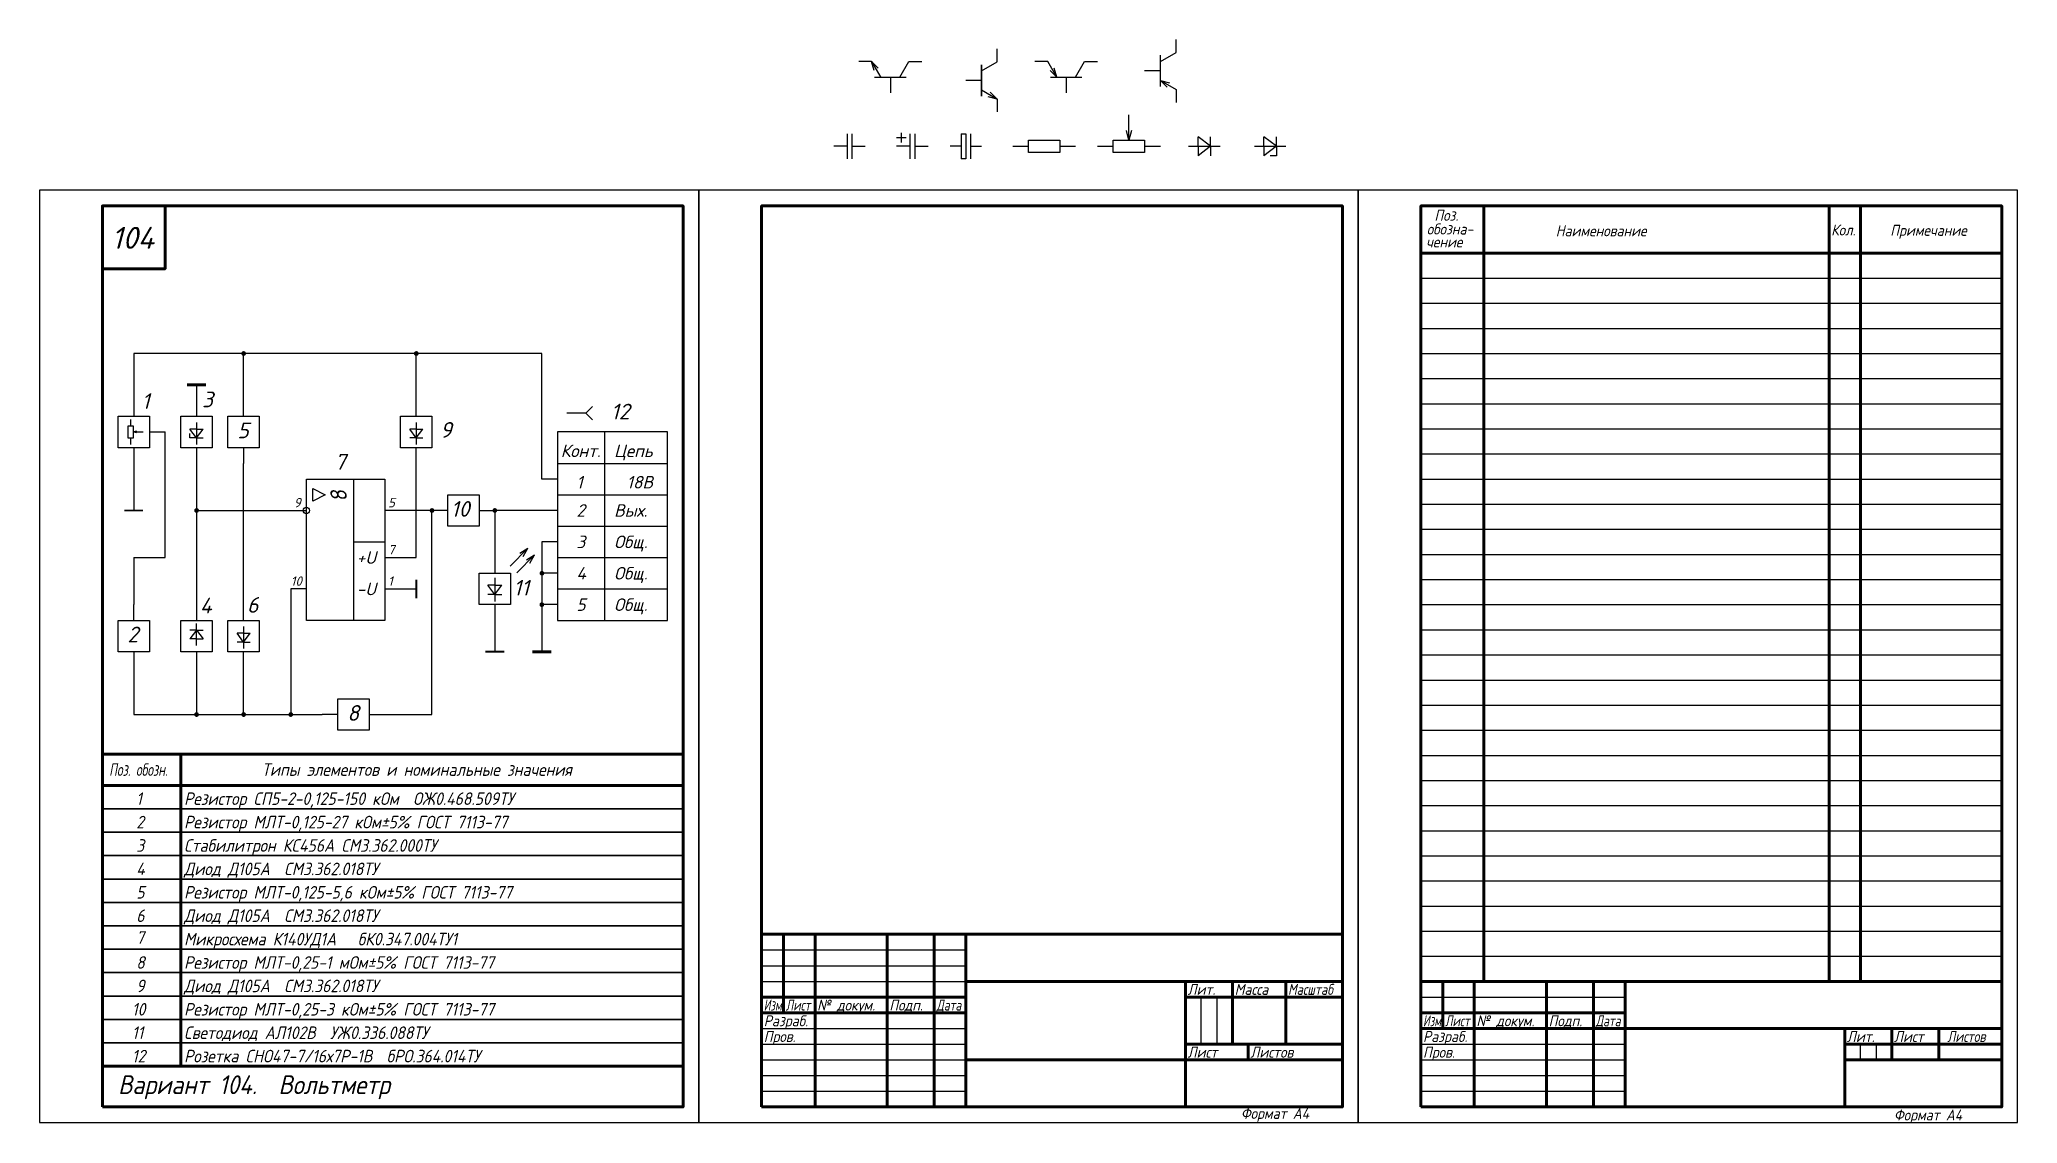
# Model space of a CAD drawing. Header units: millimetres. Extents: x -210 to 420, y 0 to 345.
import ezdxf

# ---------------------------------------------------------------- set-up
doc = ezdxf.new("R2010")
doc.units = ezdxf.units.MM
doc.header["$LTSCALE"] = 0.5
doc.layers.get('Defpoints').update_dxf_attribs({"color": 5})
doc.styles.get("Standard").update_dxf_attribs({"font": 'isocpeui.ttf', "width": 0.9})

# ---------------------------------------------------------------- blocks, each defined once
blk = doc.blocks.new('XS')
for p, q in [((-6, 0), (-8.12, 2.12)), ((-8.12, -2.12), (-6, 0)), ((-6, 0), (0, 0))]:
    blk.add_line(p, q)
blk = doc.blocks.new('P2')
for p, q in [((-5, 0), (-10, 0)), ((-5, 5), (5, 5)), ((-5, -5), (-5, 5)), ((5, 5), (5, -5)), ((5, 0), (10, 0)), ((5, -5), (-5, -5))]:
    blk.add_line(p, q)
blk = doc.blocks.new('P3')
for p, q in [((0, 5), (0, 10)), ((-10, 0), (-5, 0)), ((-5, -5), (-5, 5)), ((-5, 5), (5, 5)), ((5, 5), (5, -5)), ((5, 0), (10, 0)), ((5, -5), (-5, -5))]:
    blk.add_line(p, q)
blk = doc.blocks.new('P1')
for p, q in [((-5, -5), (-5, 5)), ((-5, 5), (5, 5)), ((5, 5), (5, -5)), ((5, -5), (-5, -5))]:
    blk.add_line(p, q)
blk = doc.blocks.new('*U17')
at = {"color": 7, "linetype": 'Continuous', "lineweight": 25}
for p, q in [((0, -7.5), (0, 0)), ((0, -2.25), (-2.25, -2.25)), ((0, -2.25), (-2.25, -5.25)), ((0, -5.25), (-2.25, -5.25)), ((0, -2.25), (2.25, -2.25)), ((0, -2.25), (2.25, -5.25)), ((0, -5.25), (2.25, -5.25))]:
    blk.add_line(p, q, dxfattribs=at)
blk = doc.blocks.new('r1')
at = {"color": 7, "linetype": 'Continuous', "lineweight": -3}
for p, q in [((10, 2), (10, 10)), ((0, 0), (5, 0)), ((5, 0), (5, 2)), ((5, 2), (15, 2)), ((5, -2), (5, 0)), ((10, 2), (9.2, 5)), ((10.8, 5), (10, 2)), ((15, 2), (15, 0)), ((15, 0), (15, -2)), ((15, 0), (20, 0)), ((15, -2), (5, -2))]:
    blk.add_line(p, q, dxfattribs=at)
blk = doc.blocks.new('vd1_1')
at = {"lineweight": -3}
for p, q in [((0, 0), (7, 0)), ((2.1, 0), (2.1, 2.1)), ((4.9, 0), (2.1, 2.1)), ((2.1, 0), (2.1, -2.1)), ((4.9, 0), (2.1, -2.1)), ((4.9, 0), (4.9, 2.1)), ((4.9, 0), (4.9, -2.1)), ((4.9, -2.1), (3.5, -2.1))]:
    blk.add_line(p, q, dxfattribs=at)
blk = doc.blocks.new('vd_1')
at = {"lineweight": -3}
for p, q in [((0, 0), (7, 0)), ((2.1, 0), (2.1, 2.1)), ((4.9, 0), (2.1, 2.1)), ((2.1, 0), (2.1, -2.1)), ((4.9, 0), (2.1, -2.1)), ((4.9, 0), (4.9, 2.1)), ((4.9, 0), (4.9, -2.1))]:
    blk.add_line(p, q, dxfattribs=at)
blk = doc.blocks.new('c')
at = {"lineweight": -3}
for p, q in [((4.25, 0), (0, 0)), ((4.25, 4), (4.25, -4)), ((5.75, 4), (5.75, -4)), ((5.75, 0), (10, 0))]:
    blk.add_line(p, q, dxfattribs=at)
blk = doc.blocks.new('c1')
at = {"lineweight": -3}
for p, q in [((0, 2.75), (3, 2.75)), ((4.25, 0), (0, 0)), ((1.5, 1.25), (1.5, 4.25)), ((4.25, 4), (4.25, -4)), ((5.75, 4), (5.75, -4)), ((5.75, 0), (10, 0))]:
    blk.add_line(p, q, dxfattribs=at)
blk = doc.blocks.new('c2')
at = {"lineweight": -3}
for p, q in [((3.5, 0), (0, 0)), ((3.5, 4), (3.5, -4)), ((3.5, 4), (5, 4)), ((5, 4), (5, -4)), ((6.5, 4), (6.5, -4)), ((6.5, 0), (10, 0)), ((5, -4), (3.5, -4))]:
    blk.add_line(p, q, dxfattribs=at)
blk = doc.blocks.new('r')
at = {"color": 7, "linetype": 'Continuous', "lineweight": 25}
for p, q in [((0, 0), (5, 0)), ((5, 0), (5, 2)), ((5, 2), (15, 2)), ((5, -2), (5, 0)), ((15, 2), (15, 0)), ((15, 0), (15, -2)), ((15, 0), (20, 0)), ((15, -2), (5, -2))]:
    blk.add_line(p, q, dxfattribs=at)
blk = doc.blocks.new('vd')
at = {"lineweight": -3}
for p, q in [((0, 0), (10, 0)), ((3, 0), (3, 3)), ((7, 0), (3, 3)), ((3, 0), (3, -3)), ((7, 0), (3, -3)), ((7, 0), (7, 3)), ((7, 0), (7, -3))]:
    blk.add_line(p, q, dxfattribs=at)
blk = doc.blocks.new('Vd1')
at = {"lineweight": -3}
for p, q in [((0, 0), (10, 0)), ((3, 0), (3, 3)), ((7, 0), (3, 3)), ((3, 0), (3, -3)), ((7, 0), (3, -3)), ((7, 0), (7, 3)), ((7, 0), (7, -3)), ((7, -3), (5, -3))]:
    blk.add_line(p, q, dxfattribs=at)
blk = doc.blocks.new('vt')
at = {"lineweight": -3}
for p, q in [((-6, 10), (-10, 10)), ((-3.85, 7.88), (-5.97, 10.01)), ((-5.2, 7.11), (-5.97, 10.01)), ((-5.97, 10.01), (-3.06, 4.96)), ((3, 5), (5.89, 10)), ((5.89, 10), (10, 10)), ((-5, 5), (5, 5)), ((0, 5), (0, 0))]:
    blk.add_line(p, q, dxfattribs=at)
blk = doc.blocks.new('vt_n')
at = {"lineweight": -3}
for p, q in [((10, 6), (10, 10)), ((10, 5.89), (10, 10)), ((5, 0), (0, 0)), ((5, 3), (10, 5.89)), ((5, 5), (5, -5)), ((5, -5), (5, 5)), ((5, 0), (5, -5)), ((5, 0), (5, -5)), ((5, -3.04), (9.94, -5.9)), ((7.04, -5.12), (9.94, -5.9)), ((7.82, -3.78), (9.94, -5.9)), ((10, -5.92), (10, -10)), ((10, -6), (10, -10))]:
    blk.add_line(p, q, dxfattribs=at)
blk = doc.blocks.new('vt1_p')
at = {"lineweight": -3}
for p, q in [((-5.89, 10), (-10, 10)), ((-3, 5), (-5.89, 10)), ((-3, 5), (-5.12, 7.12)), ((-3, 5), (-3.78, 7.9)), ((3, 5), (5.89, 10)), ((5.89, 10), (10, 10)), ((-5, 5), (5, 5)), ((0, 5), (0, 0))]:
    blk.add_line(p, q, dxfattribs=at)
blk = doc.blocks.new('vt1')
at = {"lineweight": -3}
for p, q in [((10, 5.89), (10, 10)), ((5, 0), (0, 0)), ((5, 3), (10, 5.89)), ((5, -5), (5, 5)), ((5, -3), (10, -5.89)), ((5, -3), (7.9, -3.78)), ((5, -3), (7.12, -5.12)), ((10, -5.89), (10, -10))]:
    blk.add_line(p, q, dxfattribs=at)

msp = doc.modelspace()

# ---------------------------------------------------------------- linework, layer by layer
at = {"color": 7, "linetype": 'Continuous'}
for p, q in [((230, 292), (230, 277)), ((250, 292), (320, 292)), ((383, 292), (393, 292)), ((155, 45), (155, 40)), ((320, 45), (383, 45)), ((230, 35), (295, 35)), ((230, 30), (295, 30)), ((365, 30), (365, 25)), ((370, 20), (370, 25)), ((375, 25), (375, 20)), ((230, 5), (415, 5))]:
    msp.add_line(p, q, dxfattribs=at)
at = {"color": 7, "linetype": 'Continuous', "lineweight": 60}
for p, q in [((250, 292), (250, 45)), ((360, 45), (360, 292)), ((370, 292), (370, 45)), ((230, 277), (415, 277)), ((230, 277), (415, 277)), ((-163, 235), (-157, 235)), ((-53, 150), (-47, 150)), ((-190, 117.42), (-5, 117.42)), ((-165, 117.42), (-165, 17.96)), ((-190, 107.42), (-5, 107.42)), ((205, 60), (20, 60)), ((20, 5), (20, 60)), ((27, 60), (27, 35)), ((37, 5), (37, 60)), ((60, 60), (60, 5)), ((75, 5), (75, 60)), ((85, 60), (85, 5)), ((85, 45), (205, 45)), ((155, 5), (155, 45)), ((170, 45), (170, 25)), ((187, 25), (187, 45)), ((415, 45), (230, 45)), ((237, 45), (237, 30)), ((247, 5), (247, 45)), ((270, 45), (270, 5)), ((285, 5), (285, 45)), ((295, 45), (295, 5)), ((20, 40), (85, 40)), ((155, 40), (205, 40)), ((20, 35), (85, 35)), ((230, 35), (295, 35)), ((230, 30), (295, 30)), ((295, 30), (415, 30)), ((365, 5), (365, 30)), ((380, 30), (380, 20)), ((395, 20), (395, 30)), ((85, 20), (205, 20)), ((155, 25), (205, 25)), ((175, 20), (175, 25)), ((365, 25), (415, 25)), ((365, 20), (415, 20)), ((-190.08, 17.96), (-5.08, 17.96)), ((365, 5), (415, 5))]:
    msp.add_line(p, q, dxfattribs=at)
at = {"color": 7, "linetype": 'Continuous', "lineweight": -3}
for p, q in [((230, 269), (415, 269)), ((230, 261), (415, 261)), ((230, 253), (415, 253)), ((230, 245), (415, 245)), ((230, 237), (415, 237)), ((230, 229), (415, 229)), ((230, 221), (415, 221)), ((230, 213), (415, 213)), ((230, 205), (415, 205)), ((230, 197), (415, 197)), ((230, 189), (415, 189)), ((230, 181), (415, 181)), ((230, 173), (415, 173)), ((230, 165), (415, 165)), ((230, 157), (415, 157)), ((230, 149), (415, 149)), ((230, 141), (415, 141)), ((230, 133), (415, 133)), ((230, 125), (415, 125)), ((230, 117), (415, 117)), ((230, 109), (415, 109)), ((230, 101), (415, 101)), ((230, 93), (415, 93)), ((230, 85), (415, 85)), ((230, 77), (415, 77)), ((230, 69), (415, 69)), ((230, 61), (415, 61)), ((20, 55), (85, 55)), ((230, 53), (415, 53)), ((20, 50), (85, 50)), ((20, 45), (85, 45)), ((160, 25), (160, 40)), ((165, 40), (165, 25)), ((230, 40), (295, 40)), ((20, 30), (85, 30)), ((20, 25), (85, 25)), ((20, 20), (85, 20)), ((230, 25), (295, 25)), ((230, 20), (295, 20)), ((20, 15), (85, 15)), ((230, 15), (295, 15)), ((20, 10), (85, 10)), ((230, 10), (295, 10))]:
    msp.add_line(p, q, dxfattribs=at)
at = {"color": 7, "linetype": 'Continuous', "lineweight": 25}
for p, q in [((-50, 245), (-180, 245)), ((-180, 245), (-180, 230)), ((-145, 230), (-145, 245)), ((-90, 225), (-90, 245)), ((-50, 205), (-50, 245)), ((-160, 235), (-160, 225)), ((-170, 180), (-170, 220)), ((-160, 215), (-160, 160)), ((-90, 180), (-90, 215)), ((-10, 220), (-45, 220)), ((-45, 220), (-45, 160)), ((-30, 160), (-30, 220)), ((-10, 160), (-10, 220)), ((-180, 210), (-180, 195)), ((-145, 160), (-145, 210)), ((-45, 210), (-10, 210)), ((-125, 160), (-125, 205)), ((-125, 205), (-100, 205)), ((-123, 198), (-123, 202)), ((-123, 202), (-119, 200)), ((-110, 205), (-110, 160)), ((-100, 205), (-100, 160)), ((-45, 205), (-50, 205)), ((-119, 200), (-123, 198)), ((-45, 200), (-10, 200)), ((-160, 195), (-125, 195)), ((-85, 195), (-100, 195)), ((-85, 130), (-85, 195)), ((-45, 195), (-65, 195)), ((-65, 195), (-65, 175)), ((-45, 190), (-10, 190)), ((-110, 185), (-100, 185)), ((-60.12, 177.29), (-54.46, 182.95)), ((-57.06, 181.45), (-54.46, 182.95)), ((-55.96, 180.35), (-54.46, 182.95)), ((-45, 185), (-50, 185)), ((-50, 185), (-50, 150)), ((-180, 180), (-180, 165)), ((-180, 180), (-170, 180)), ((-100, 180), (-90, 180)), ((-58, 175.17), (-52.34, 180.83)), ((-54.94, 179.33), (-52.34, 180.83)), ((-53.84, 178.23), (-52.34, 180.83)), ((-45, 180), (-10, 180)), ((-45, 175), (-50, 175)), ((-125, 170), (-130, 170)), ((-130, 170), (-130, 130)), ((-100, 170), (-90, 170)), ((-65, 165), (-65, 150)), ((-45, 165), (-50, 165)), ((-45, 170), (-10, 170)), ((-100, 160), (-125, 160)), ((-45, 160), (-10, 160)), ((-180, 145), (-180, 130)), ((-160, 150), (-160, 130)), ((-145, 130), (-145, 150)), ((-180, 130), (-120, 130)), ((-100, 130), (-85, 130))]:
    msp.add_line(p, q, dxfattribs=at)
at = {"lineweight": 30}
for p, q in [((-190, 99.96), (-5, 99.96)), ((-190, 92.51), (-5, 92.51)), ((-190, 85.06), (-5, 85.06)), ((-190, 77.6), (-5, 77.6)), ((-190, 70.15), (-5, 70.15)), ((-190, 62.69), (-5, 62.69)), ((-190, 55.24), (-5, 55.24)), ((-190, 47.78), (-5, 47.78)), ((-190, 40.33), (-5, 40.33)), ((-190, 32.87), (-5, 32.87)), ((-190, 25.42), (-5, 25.42))]:
    msp.add_line(p, q, dxfattribs=at)
at = {"color": 7, "linetype": 'Continuous', "lineweight": 60}
for points in [[(-190, 5), (-5, 5), (-5, 292), (-190, 292)], [(-190, 292), (-170, 292), (-170, 272), (-190, 272)], [(20, 5), (205, 5), (205, 292), (20, 292)], [(230, 5), (415, 5), (415, 292), (230, 292)]]:
    msp.add_lwpolyline(points, close=True, dxfattribs=at)
at = {"const_width": 0.75}
for points in [[(-145.36, 245, 1), (-144.61, 245, 1)], [(-90.38, 245, 1), (-89.63, 245, 1)], [(-160.36, 195, 1), (-159.61, 195, 1)], [(-85.38, 195, 1), (-84.63, 195, 1)], [(-65.36, 195, 1), (-64.61, 195, 1)], [(-50.36, 175, 1), (-49.61, 175, 1)], [(-50.38, 165, 1), (-49.63, 165, 1)], [(-160.36, 130, 1), (-159.61, 130, 1)], [(-145.36, 130, 1), (-144.61, 130, 1)], [(-130.36, 130, 1), (-129.61, 130, 1)]]:
    msp.add_lwpolyline(points, format="xyb", close=True, dxfattribs=at)
at = {"color": 7, "linetype": 'Continuous', "lineweight": 60, "const_width": 0.6}
for points in [[(-183, 195), (-177, 195)], [(-90, 173), (-90, 167)], [(-68, 150), (-62, 150)]]:
    msp.add_lwpolyline(points, dxfattribs=at)
at = {"color": 7, "linetype": 'Continuous', "lineweight": 25}
msp.add_circle((-125, 195), 1, dxfattribs=at)
at = {"layer": 'Defpoints'}
for points in [[(-210, 0), (0, 0), (0, 297), (-210, 297)], [(0, 0), (210, 0), (210, 297), (0, 297)], [(210, 0), (420, 0), (420, 297), (210, 297)]]:
    msp.add_lwpolyline(points, close=True, dxfattribs=at)

# ---------------------------------------------------------------- block references
for name, p in [('vt_n', (85, 332)), ('vt1', (142, 335)), ('vt', (61, 328)), ('vt1_p', (117, 328)), ('c1', (63, 311)), ('r1', (127, 311)), ('c', (43, 311)), ('c2', (80, 311)), ('r', (100, 311)), ('vd', (156, 311)), ('Vd1', (177, 311))]:
    msp.add_blockref(name, p)
at = {"color": 7, "linetype": 'Continuous', "lineweight": 25}
for name, p, rotation in [('P3', (-180, 220), 270), ('P2', (-145, 220), 90), ('XS', (-42, 226), 180), ('P2', (-180, 155), 90)]:
    msp.add_blockref(name, p, dxfattribs=dict(at, rotation=rotation))
at = {"xscale": 0.3999999999999773, "yscale": 0.4000000000000057, "zscale": 0.4, "rotation": 270}
msp.add_blockref('r1', (-181, 224), dxfattribs=at)
at = {"color": 7, "linetype": 'Continuous', "lineweight": 25}
for name, p in [('P1', (-160, 220)), ('P1', (-90, 220)), ('P2', (-75, 195)), ('P1', (-65, 170)), ('P1', (-160, 155)), ('P1', (-145, 155)), ('P2', (-110, 130))]:
    msp.add_blockref(name, p, dxfattribs=at)
for name, p, rotation in [('vd1_1', (-160, 223), 270), ('vd_1', (-90, 223), 270), ('*U17', (-65, 166), 180), ('vd_1', (-160, 152), 90), ('vd_1', (-145, 158), 270)]:
    msp.add_blockref(name, p, dxfattribs=dict(rotation=rotation))

# ---------------------------------------------------------------- texts
at = {"color": 7, "linetype": 'Continuous', "lineweight": -3}
for s, width, p in [('Поз.', 0.9, (234.3, 287.28)), ('обозна-', 0.9, (231.87, 282.9)), ('Наименование', 0.9, (272.95, 282.33)), ('Кол.', 0.9, (360.67, 282.59)), ('Примечание', 0.9, (379.48, 282.48)), ('чение', 0.9, (231.66, 278.8)), ('Лит.', 0.9, (155.67, 40.7)), ('Масса', 0.9, (170.67, 40.7)), ('Масштаб', 0.8, (187.67, 40.7)), ('Изм.', 0.7, (20.67, 35.7)), ('Лист', 0.75, (27.67, 35.7)), ('№ докум.', 0.9, (37.67, 35.7)), ('Подп.', 0.9, (60.67, 35.7)), ('Дата', 0.75, (75.67, 35.7)), ('Разраб.', 0.9, (20.67, 30.7)), ('Изм.', 0.7, (230.67, 30.7)), ('Лист', 0.75, (237.67, 30.7)), ('№ докум.', 0.9, (247.67, 30.7)), ('Подп.', 0.9, (270.67, 30.7)), ('Дата', 0.75, (285.67, 30.7)), ('Пров.', 0.9, (20.67, 25.7)), ('Разраб.', 0.9, (230.67, 25.7)), ('Лит.', 0.9, (365.67, 25.7)), ('Лист', 0.9, (380.67, 25.7)), ('Листов', 0.8, (397.67, 25.7)), ('Лист', 0.9, (155.67, 20.7)), ('Листов', 0.9, (175.67, 20.7)), ('Пров.', 0.9, (230.67, 20.7))]:
    msp.add_text(s, height=3.5, dxfattribs=dict(at, width=width)).set_placement(p)
at = {"color": 7, "linetype": 'Continuous', "lineweight": 40}
for s, height, p in [('104', 7, (-187.08, 278.35)), ('3', 5, (-158.27, 227.87)), ('9', 5, (-82.41, 218.17)), ('4', 5, (-158.93, 162.21)), ('6', 5, (-143.93, 162.43))]:
    msp.add_text(s, height=height, dxfattribs=at).set_placement(p)
at = {"color": 7, "linetype": 'Continuous', "lineweight": 25}
for s, height, p in [('1', 5, (-177.48, 227.34)), ('12', 5, (-28, 224)), ('5', 5, (-147, 218)), ('Конт.', 4, (-44, 212)), ('Цепь', 4, (-27, 212)), ('7', 5, (-116, 208)), ('1', 4, (-39, 202)), ('18В', 4, (-23, 202)), ('9', 3, (-129, 196)), ('5', 3, (-99, 196)), ('10', 5, (-79, 193)), ('2', 4, (-39, 193)), ('Вых.', 4, (-27, 193)), ('7', 3, (-99, 181)), ('3', 4, (-39, 183)), ('Общ.', 4, (-27, 183)), ('+U', 4, (-109, 178)), ('4', 4, (-39, 173)), ('Общ.', 4, (-27, 173)), ('10', 3, (-130, 171)), ('-U', 4, (-109, 168)), ('1', 3, (-99, 171)), ('11', 5, (-59.08, 167.9)), ('5', 4, (-39, 163)), ('Общ.', 4, (-27, 163)), ('2', 5, (-182, 153)), ('8', 5, (-112, 128))]:
    msp.add_text(s, height=height, dxfattribs=at).set_placement(p)
msp.add_text('8', height=5, rotation=102.04357, dxfattribs=at).set_placement((-111.77, 198.12))
for s, width, p in [('Поз. обозн.', 0.7, (-187.82, 110.46)), ('Типы элементов и номинальные значения', 0.9, (-139.2, 110.46)), ('1', 0.9, (-179.2, 101.2)), ('Резистор СП5-2-0,125-150 кОм  ОЖ0.468.509ТУ', 0.9, (-163.97, 101.2)), ('2', 0.9, (-179.2, 93.74)), ('Резистор МЛТ-0,125-27 кОм%%p5% ГОСТ 7113-77', 0.9, (-163.97, 93.74)), ('3', 0.9, (-179.2, 86.29)), ('Стабилитрон КС456А СМ3.362.000ТУ', 0.9, (-163.97, 86.29)), ('4', 0.9, (-179.2, 78.83)), ('Диод Д105А  СМ3.362.018ТУ', 0.9, (-163.97, 78.83)), ('5', 0.9, (-179.2, 71.38)), ('Резистор МЛТ-0,125-5,6 кОм%%p5% ГОСТ 7113-77', 0.9, (-163.97, 71.38)), ('6', 0.9, (-179.2, 63.92)), ('Диод Д105А  СМ3.362.018ТУ', 0.9, (-163.97, 63.92)), ('7', 0.9, (-179.2, 56.99)), ('Микросхема К140УД1А   бК0.347.004ТУ1', 0.9, (-163.97, 56.47)), ('8', 0.9, (-179.2, 49.02)), ('Резистор МЛТ-0,25-1 мОм%%p5% ГОСТ 7113-77', 0.9, (-163.97, 49.02)), ('9', 0.9, (-179.2, 41.56)), ('Диод Д105А  СМ3.362.018ТУ', 0.9, (-163.97, 41.56)), ('10', 0.9, (-180.56, 34.11)), ('Резистор МЛТ-0,25-3 кОм%%p5% ГОСТ 7113-77', 0.9, (-163.97, 34.11)), ('11', 0.9, (-180.56, 26.65)), ('Светодиод АЛ102В  УЖ0.336.088ТУ  ', 0.9, (-163.97, 26.65)), ('12', 0.9, (-180.56, 19.2)), ('Розетка СНО47-7/16х7Р-1В  бРО.364.014ТУ', 0.9, (-163.97, 19.2))]:
    msp.add_text(s, height=4, dxfattribs=dict(width=width)).set_placement(p)
at = {"color": 7, "linetype": 'Continuous', "lineweight": 40, "width": 0.9}
msp.add_text('Вариант 104.  Вольтметр', height=6, dxfattribs=at).set_placement((-184.98, 9.09))
at = {"color": 7, "linetype": 'Continuous', "lineweight": 70, "width": 0.9}
msp.add_text('Формат А4', height=3.5, dxfattribs=at).set_placement((172.66, 1.2))
at = {"lineweight": -3, "width": 0.9}
msp.add_text('Формат А4', height=3.5, dxfattribs=at).set_placement((380.67, 0.7))

doc.saveas('drawing.dxf')
